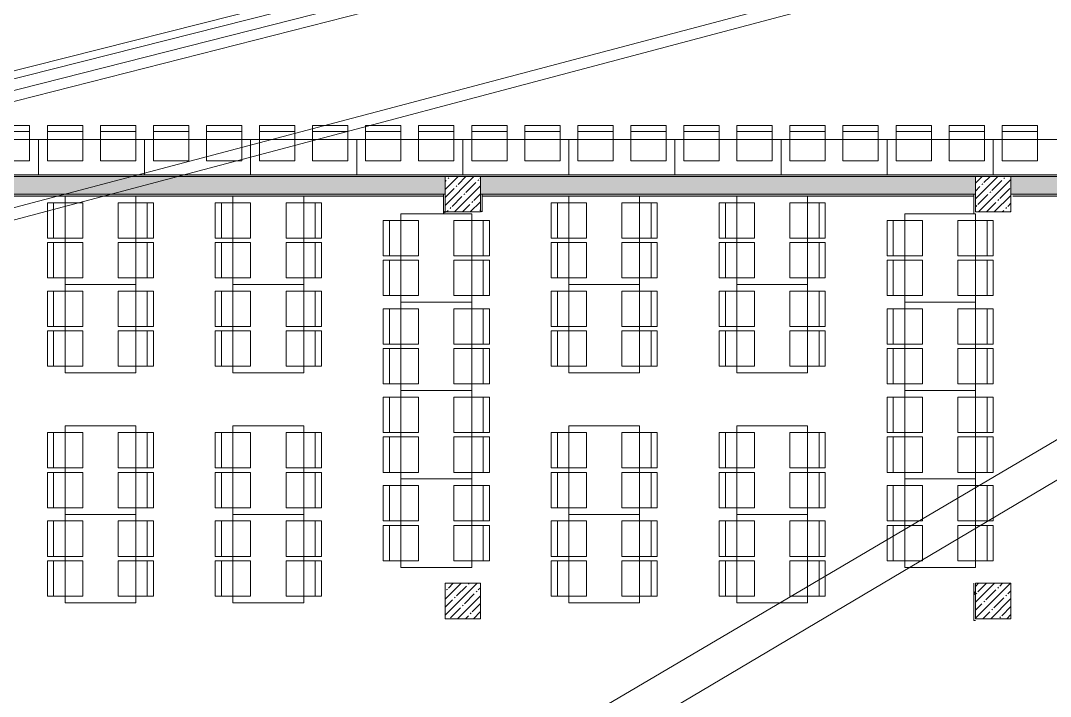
# Model space of a CAD drawing. Header units: millimetres. Extents: x -500089 to 1469082, y -290736 to 166440.
# Drawn here: x 1195451 to 1207100, y -60950 to -53306 of the extents above; entities that cross this region are included whole.
import ezdxf

# ---------------------------------------------------------------- set-up
doc = ezdxf.new("R2010")
doc.units = ezdxf.units.MM
for name, color, linetype, lineweight in [('Линии', 7, 'Continuous', 0), ('Несущие колонны', 7, 'Continuous', 0), ('Стены несущие', 7, 'Continuous', 0), ('Стены отделка', 7, 'Continuous', 0), ('Стены штриховка', 7, 'Continuous', 0), ('экспертиза ДУ пояснения', 6, 'Continuous', 0)]:
    doc.layers.add(name, color=color, linetype=linetype, lineweight=lineweight)
pattern_1 = [(45, (1111853.59, -73570.49), (-89.80256, 89.80256), []), (45, (1111943.39, -73570.49), (-89.80256, 89.80256), [158.75, -31.75, 13.411, -18.339])]
pattern_2 = [(45, (1111853.6, -73570.5), (-212.132, 212.132), []), (135, (1111853.6, -73570.5), (-212.132, -212.132), [])]
pattern_3 = [(0, (1111853.59, -73570.49), (812.8, 203.2), [67.056, -542.544, 67.056, -542.544, -3251.2]), (0, (1111853.59, -73570.49), (812.8, 203.2), [-1219.2, 67.056, -1152.144, 67.056, -542.544, -1422.4]), (0, (1111853.59, -73570.49), (812.8, 203.2), [-3048, 67.056, -339.344, 67.056, -948.944]), (120, (1112158.39, -73468.89), (-582.37636, 602.30545), [67.056, -542.544, 67.056, -542.544, -3251.2]), (120, (1112158.39, -73468.89), (-582.37636, 602.30545), [-1219.2, 67.056, -1152.144, 67.056, -542.544, -1422.4]), (120, (1112158.39, -73468.89), (-582.37636, 602.30545), [-3048, 67.056, -339.344, 67.056, -948.944]), (240, (1112259.99, -73062.49), (-230.42364, -805.50545), [67.056, -542.544, 67.056, -542.544, -3251.2]), (240, (1112259.99, -73062.49), (-230.42364, -805.50545), [-1219.2, 67.056, -1152.144, 67.056, -542.544, -1422.4]), (240, (1112259.99, -73062.49), (-230.42364, -805.50545), [-3048, 67.056, -339.344, 67.056, -948.944])]

# ---------------------------------------------------------------- blocks, each defined once
blk = doc.blocks.new('ADSK_КолоннаЖБ_Прямоугольная - 400x400 мм-3673746-З Этаж 01')
at = {"layer": 'Несущие колонны', "lineweight": 18}
for p, q in [((-200, 200), (200, 200)), ((-200, -200), (-200, 200)), ((200, 200), (200, -200)), ((200, -200), (-200, -200))]:
    blk.add_line(p, q, dxfattribs=at)
blk = doc.blocks.new('ADSK_КолоннаЖБ_Прямоугольная - 400x400 мм-V382-З Этаж 01')
at = {"layer": 'Несущие колонны'}
h = blk.add_hatch(dxfattribs=at)
h.set_pattern_fill('FP_170', color=256, style=0, pattern_type=2)
h.set_pattern_definition([(45, (-88600, -13700), (-89.80256, 89.80256), []), (45, (-88510.2, -13700), (-89.80256, 89.80256), [158.75, -31.75, 13.411, -18.339])])
h.paths.add_polyline_path([(200, -200), (200, 200), (-200, 200), (-200, -200)], flags=0)
at = {"layer": 'Несущие колонны', "lineweight": 18}
for p, q in [((-200, -200), (-200, 200)), ((-200, 200), (200, 200)), ((200, 200), (-200, 200)), ((-200, 200), (-200, -200)), ((200, 200), (200, -200)), ((200, -200), (200, 200)), ((200, -200), (-200, -200)), ((-200, -200), (200, -200))]:
    blk.add_line(p, q, dxfattribs=at)
blk = doc.blocks.new('ADSK_КолоннаЖБ_Прямоугольная - 400x400 мм-V383-З Этаж 01')
at = {"layer": 'Несущие колонны'}
h = blk.add_hatch(dxfattribs=at)
h.set_pattern_fill('FP_171', color=256, style=0, pattern_type=2)
h.set_pattern_definition([(45, (-94600, -13700), (-89.80256, 89.80256), []), (45, (-94510.2, -13700), (-89.80256, 89.80256), [158.75, -31.75, 13.411, -18.339])])
h.paths.add_polyline_path([(200, -200), (200, 200), (-200, 200), (-200, -200), (-140, -200)], flags=0)
at = {"layer": 'Несущие колонны', "lineweight": 18}
for p, q in [((-200, -200), (-200, 200)), ((-200, 200), (200, 200)), ((200, 200), (-200, 200)), ((-200, 200), (-200, -200)), ((200, 200), (200, -200)), ((200, -200), (200, 200)), ((200, -200), (-200, -200)), ((-200, -200), (200, -200))]:
    blk.add_line(p, q, dxfattribs=at)

msp = doc.modelspace()

# ---------------------------------------------------------------- hatches: boundary and pattern name
at = {"layer": 'Несущие колонны'}
h = msp.add_hatch(dxfattribs=at)
h.set_pattern_fill('FP_35', color=256, style=0, pattern_type=2)
h.set_pattern_definition(pattern_1)
h.paths.add_polyline_path([(1200653.585, -55470.488), (1200653.585, -55070.488), (1200253.585, -55070.998), (1200253.585, -55470.488)], flags=0)
h = msp.add_hatch(dxfattribs=at)
h.set_pattern_fill('FP_35', color=256, style=0, pattern_type=2)
h.set_pattern_definition(pattern_1)
h.paths.add_polyline_path([(1206253.585, -55470.488), (1206653.585, -55470.488), (1206653.585, -55070.488), (1206253.585, -55071.314), (1206253.585, -55290.488)], flags=0)
at = {"layer": 'Стены штриховка'}
h = msp.add_hatch(dxfattribs=at)
h.set_pattern_fill('FP_31', color=256, style=0, pattern_type=2)
h.set_pattern_definition([(50, (1111853.6, -73570.5), (728.7365, -63.7558), [76.2, -838.2]), (355, (1111853.6, -73570.5), (-140.9716, 764.2276), [60.96, -670.56]), (100.451, (1111914.3, -73575.8), (587.77, 700.4668), [64.76, -712.36]), (46.184, (1111853.6, -73367.3), (1084.316, -168.171), [114.3, -1257.3]), (96.636, (1111943.9, -73381.3), (949.61, 989.71), [97.14, -1068.54]), (351.184, (1111853.6, -73367.3), (949.62, 989.701), [91.44, -1005.84]), (21, (1111955.2, -73418.1), (606.458, -409.0606), [76.2, -838.2]), (326, (1111955.2, -73418.1), (247.2083, 736.753), [60.96, -670.56]), (71.451, (1112005.7, -73452.2), (853.6683, 327.6855), [64.76, -712.36]), (37.5, (1111853.59, -73570.5), (12.3547, 338.2201), [33.528, -628.904, 33.528, -647.192, -673.1]), (37.5, (1111853.59, -73570.5), (12.3547, 338.2201), [-1343.152, 33.528, -639.572]), (7.5, (1111853.6, -73570.5), (267.2789, 400.7221), [33.528, -354.584, 33.528, -613.664, -256.54]), (7.5, (1111853.6, -73570.5), (267.2789, 400.7221), [-1035.304, 33.528, -223.012]), (327.5, (1111627.02, -73570.5), (542.3633, -22.91534), [33.528, -220.472, 33.528, -758.952, -1051.56]), (327.5, (1111627.02, -73570.5), (542.3633, -22.91534), [-1046.48, 33.528, -1018.032]), (317.5, (1111525.4, -73570.5), (592.517, 101.7071), [33.528, -296.672, 33.528, -492.76, -746.76]), (317.5, (1111525.4, -73570.5), (592.517, 101.7071), [-856.488, 33.528, -713.232])])
h.paths.add_polyline_path([(1212723.585, -55270.488), (1217243.586, -55270.488), (1217243.586, -55070.488), (1212703.585, -55070.488), (1212703.585, -55270.488)], flags=0)
h.paths.add_polyline_path([(1221713.586, -55270.488), (1221913.586, -55270.488), (1221913.586, -55070.488), (1221593.586, -55070.488), (1221593.586, -55270.488)], flags=0)
h.paths.add_polyline_path([(1219066.31, -55270.488), (1220143.586, -55270.488), (1220143.586, -55070.488), (1218143.586, -55070.488), (1218143.586, -55270.488)], flags=0)
h.paths.add_polyline_path([(1205722.73, -55270.488), (1206253.585, -55270.488), (1206253.585, -55070.488), (1200653.585, -55070.488), (1200653.585, -55270.488), (1201274.871, -55270.488)], flags=0)
h.paths.add_polyline_path([(1194253.585, -55270.488), (1194253.585, -55070.488), (1188653.585, -55072.754), (1188653.585, -55270.488), (1194233.585, -55270.488)], flags=0)
h.paths.add_polyline_path([(1206673.585, -55270.488), (1212303.585, -55270.084), (1212303.585, -55070.488), (1206653.585, -55070.488), (1206653.585, -55270.488)], flags=0)
h.paths.add_polyline_path([(1184703.585, -55270.488), (1188253.585, -55269.968), (1188253.585, -55070.488), (1184703.585, -55070.488)], flags=0)
h.paths.add_polyline_path([(1197910.422, -55270.488), (1200253.585, -55270.488), (1200253.585, -55070.488), (1194653.585, -55071.327), (1194653.585, -55270.488), (1196827.011, -55270.488)], flags=0)
h = msp.add_hatch(dxfattribs=at)
h.set_pattern_fill('FP_174', color=256, style=0, pattern_type=2)
h.set_pattern_definition(pattern_3)
h.paths.add_polyline_path([(1217253.586, -55070.488), (1220143.586, -55070.488), (1220143.586, -55050.488), (1216553.586, -55050.488), (1216553.586, -55070.488), (1217243.586, -55070.488)], flags=0)
h.paths.add_polyline_path([(1221913.586, -55070.488), (1221933.586, -55070.488), (1221933.586, -55050.488), (1221593.586, -55050.488), (1221593.586, -55070.488), (1221713.586, -55070.488)], flags=0)
h.paths.add_polyline_path([(1216353.586, -55070.488), (1216353.586, -55050.488), (1184723.585, -55050.488), (1184723.585, -55070.488), (1216333.586, -55070.488)], flags=0)
h = msp.add_hatch(dxfattribs=at)
h.set_pattern_fill('FP_174', color=256, style=0, pattern_type=2)
h.set_pattern_definition(pattern_3)
h.paths.add_polyline_path([(1216842.38, -55290.488), (1220143.586, -55290.488), (1220143.586, -55270.488), (1212723.585, -55270.488), (1212725.585, -55290.488), (1216353.586, -55290.488)], flags=0)
h.paths.add_polyline_path([(1221713.586, -55290.488), (1221713.586, -55270.488), (1221593.586, -55270.488), (1221593.586, -55290.488), (1221693.586, -55290.488)], flags=0)
h.paths.add_polyline_path([(1206673.585, -55290.488), (1210273.586, -55290.488), (1210271.545, -55270.488), (1206673.585, -55270.488)], flags=0)
h.paths.add_polyline_path([(1205722.73, -55290.488), (1206233.585, -55290.488), (1206233.585, -55270.488), (1200673.585, -55270.488), (1200673.585, -55290.488), (1201274.871, -55290.488)], flags=0)
h.paths.add_polyline_path([(1211060.586, -55290.488), (1211173.586, -55290.488), (1211173.586, -55270.488), (1210373.586, -55270.488), (1210373.586, -55290.488), (1210393.586, -55290.488)], flags=0)
h.paths.add_polyline_path([(1211273.586, -55290.488), (1212283.585, -55290.488), (1212283.585, -55270.488), (1211273.586, -55270.488)], flags=0)
h.paths.add_polyline_path([(1194673.585, -55290.488), (1200233.585, -55290.488), (1200233.585, -55270.488), (1194673.585, -55270.488)], flags=0)
h.paths.add_polyline_path([(1194233.585, -55290.488), (1194233.585, -55270.488), (1188673.585, -55270.488), (1188675.585, -55290.488), (1192379.151, -55290.488)], flags=0)
h.paths.add_polyline_path([(1188233.585, -55290.488), (1188233.585, -55270.488), (1187443.585, -55270.488), (1187443.585, -55290.488), (1187931.291, -55290.488)], flags=0)
h.paths.add_polyline_path([(1187323.585, -55290.488), (1187343.585, -55290.488), (1187343.585, -55270.488), (1184703.585, -55270.488), (1184703.585, -55290.488), (1185707.361, -55290.488)], flags=0)
h = msp.add_hatch(dxfattribs=at)
h.set_pattern_fill('FP_202', color=256, style=0, pattern_type=2)
h.set_pattern_definition(pattern_2)
h.paths.add_polyline_path([(1200253.585, -55490.488), (1200253.585, -55270.488), (1200233.585, -55270.488), (1200233.585, -55490.488)], flags=0)
h = msp.add_hatch(dxfattribs=at)
h.set_pattern_fill('FP_202', color=256, style=0, pattern_type=2)
h.set_pattern_definition(pattern_2)
h.paths.add_polyline_path([(1200653.585, -55470.488), (1200673.585, -55470.488), (1200673.585, -55270.488), (1200653.585, -55270.488), (1200653.585, -55290.488)], flags=0)
h = msp.add_hatch(dxfattribs=at)
h.set_pattern_fill('FP_202', color=256, style=0, pattern_type=2)
h.set_pattern_definition(pattern_2)
h.paths.add_polyline_path([(1206253.585, -60090.488), (1206253.585, -59670.488), (1206233.585, -59670.488), (1206233.585, -60090.488)], flags=0)

# ---------------------------------------------------------------- linework, layer by layer
at = {"layer": 'Линии'}
for p, q in [((1195553.585, -54490.488), (1195153.585, -54490.488)), ((1195553.585, -54890.488), (1195553.585, -54490.488)), ((1195753.585, -54490.488), (1196153.585, -54490.488)), ((1195753.585, -54890.488), (1195753.585, -54490.488)), ((1196153.585, -54490.488), (1196153.585, -54890.488)), ((1196353.585, -54490.488), (1196353.585, -54890.488)), ((1196753.585, -54490.488), (1196353.585, -54490.488)), ((1196753.585, -54890.488), (1196753.585, -54490.488)), ((1196953.585, -54490.488), (1197353.585, -54490.488)), ((1196953.585, -54890.488), (1196953.585, -54490.488)), ((1197353.585, -54490.488), (1197353.585, -54890.488)), ((1197553.585, -54490.488), (1197553.585, -54890.488)), ((1197953.585, -54490.488), (1197553.585, -54490.488)), ((1197953.585, -54890.488), (1197953.585, -54490.488)), ((1198153.585, -54490.488), (1198553.585, -54490.488)), ((1198153.585, -54890.488), (1198153.585, -54490.488)), ((1198553.585, -54490.488), (1198553.585, -54890.488)), ((1198753.585, -54490.488), (1198753.585, -54890.488)), ((1199153.585, -54490.488), (1198753.585, -54490.488)), ((1199153.585, -54890.488), (1199153.585, -54490.488)), ((1199353.585, -54490.488), (1199753.585, -54490.488)), ((1199353.585, -54890.488), (1199353.585, -54490.488)), ((1199753.585, -54490.488), (1199753.585, -54890.488)), ((1199953.585, -54490.488), (1199953.585, -54890.488)), ((1200353.585, -54490.488), (1199953.585, -54490.488)), ((1200353.585, -54890.488), (1200353.585, -54490.488)), ((1200553.585, -54490.488), (1200953.585, -54490.488)), ((1200553.585, -54890.488), (1200553.585, -54490.488)), ((1200953.585, -54490.488), (1200953.585, -54890.488)), ((1201153.585, -54490.488), (1201153.585, -54890.488)), ((1201553.585, -54490.488), (1201153.585, -54490.488)), ((1201553.585, -54890.488), (1201553.585, -54490.488)), ((1201753.585, -54490.488), (1202153.585, -54490.488)), ((1201753.585, -54890.488), (1201753.585, -54490.488)), ((1202153.585, -54490.488), (1202153.585, -54890.488)), ((1202353.585, -54490.488), (1202353.585, -54890.488)), ((1202753.585, -54490.488), (1202353.585, -54490.488)), ((1202753.585, -54890.488), (1202753.585, -54490.488)), ((1202953.585, -54490.488), (1203353.585, -54490.488)), ((1202953.585, -54890.488), (1202953.585, -54490.488)), ((1203353.585, -54490.488), (1203353.585, -54890.488)), ((1203553.585, -54490.488), (1203553.585, -54890.488)), ((1203953.585, -54490.488), (1203553.585, -54490.488)), ((1203953.585, -54890.488), (1203953.585, -54490.488)), ((1204153.585, -54490.488), (1204553.585, -54490.488)), ((1204153.585, -54890.488), (1204153.585, -54490.488)), ((1204553.585, -54490.488), (1204553.585, -54890.488)), ((1204753.585, -54490.488), (1204753.585, -54890.488)), ((1205153.585, -54490.488), (1204753.585, -54490.488)), ((1205153.585, -54890.488), (1205153.585, -54490.488)), ((1205353.585, -54490.488), (1205753.585, -54490.488)), ((1205353.585, -54890.488), (1205353.585, -54490.488)), ((1205753.585, -54490.488), (1205753.585, -54890.488)), ((1205953.585, -54490.488), (1205953.585, -54890.488)), ((1206353.585, -54490.488), (1205953.585, -54490.488)), ((1206353.585, -54890.488), (1206353.585, -54490.488)), ((1206553.585, -54490.488), (1206953.585, -54490.488)), ((1206553.585, -54890.488), (1206553.585, -54490.488)), ((1206953.585, -54490.488), (1206953.585, -54890.488)), ((1195553.585, -54560.028), (1195153.585, -54560.028)), ((1196153.585, -54560.028), (1195753.585, -54560.028)), ((1196753.585, -54560.028), (1196353.585, -54560.028)), ((1197353.585, -54560.028), (1196953.585, -54560.028)), ((1197953.585, -54560.028), (1197553.585, -54560.028)), ((1198553.585, -54560.028), (1198153.585, -54560.028)), ((1199153.585, -54560.028), (1198753.585, -54560.028)), ((1199753.585, -54560.028), (1199353.585, -54560.028)), ((1200353.585, -54560.028), (1199953.585, -54560.028)), ((1200953.585, -54560.028), (1200553.585, -54560.028)), ((1201553.585, -54560.028), (1201153.585, -54560.028)), ((1202153.585, -54560.028), (1201753.585, -54560.028)), ((1202753.585, -54560.028), (1202353.585, -54560.028)), ((1203353.585, -54560.028), (1202953.585, -54560.028)), ((1203953.585, -54560.028), (1203553.585, -54560.028)), ((1204553.585, -54560.028), (1204153.585, -54560.028)), ((1205153.585, -54560.028), (1204753.585, -54560.028)), ((1205753.585, -54560.028), (1205353.585, -54560.028)), ((1206353.585, -54560.028), (1205953.585, -54560.028)), ((1206953.585, -54560.028), (1206553.585, -54560.028)), ((1195653.585, -54650.488), (1194453.585, -54650.488)), ((1195653.585, -55050.488), (1195653.585, -54650.488)), ((1195653.585, -54650.488), (1195653.585, -55050.488)), ((1196853.585, -54650.488), (1195653.585, -54650.488)), ((1196853.585, -55050.488), (1196853.585, -54650.488)), ((1196853.585, -54650.488), (1196853.585, -55050.488)), ((1198053.585, -54650.488), (1196853.585, -54650.488)), ((1198053.585, -55050.488), (1198053.585, -54650.488)), ((1198053.585, -54650.488), (1198053.585, -55050.488)), ((1199253.585, -54650.488), (1198053.585, -54650.488)), ((1199253.585, -55050.488), (1199253.585, -54650.488)), ((1199253.585, -54650.488), (1199253.585, -55050.488)), ((1200453.585, -54650.488), (1199253.585, -54650.488)), ((1200453.585, -55050.488), (1200453.585, -54650.488)), ((1200453.585, -54650.488), (1200453.585, -55050.488)), ((1201653.585, -54650.488), (1200453.585, -54650.488)), ((1201653.585, -55050.488), (1201653.585, -54650.488)), ((1201653.585, -54650.488), (1201653.585, -55050.488)), ((1202853.585, -54650.488), (1201653.585, -54650.488)), ((1202853.585, -55050.488), (1202853.585, -54650.488)), ((1202853.585, -54650.488), (1202853.585, -55050.488)), ((1204053.585, -54650.488), (1202853.585, -54650.488)), ((1204053.585, -55050.488), (1204053.585, -54650.488)), ((1204053.585, -54650.488), (1204053.585, -55050.488)), ((1205253.585, -54650.488), (1204053.585, -54650.488)), ((1205253.585, -55050.488), (1205253.585, -54650.488)), ((1205253.585, -54650.488), (1205253.585, -55050.488)), ((1206453.585, -54650.488), (1205253.585, -54650.488)), ((1206453.585, -55050.488), (1206453.585, -54650.488)), ((1206453.585, -54650.488), (1206453.585, -55050.488)), ((1207653.585, -54650.488), (1206453.585, -54650.488)), ((1195153.585, -54890.488), (1195553.585, -54890.488)), ((1196153.585, -54890.488), (1195753.585, -54890.488)), ((1196353.585, -54890.488), (1196753.585, -54890.488)), ((1197353.585, -54890.488), (1196953.585, -54890.488)), ((1197553.585, -54890.488), (1197953.585, -54890.488)), ((1198553.585, -54890.488), (1198153.585, -54890.488)), ((1198753.585, -54890.488), (1199153.585, -54890.488)), ((1199753.585, -54890.488), (1199353.585, -54890.488)), ((1199953.585, -54890.488), (1200353.585, -54890.488)), ((1200953.585, -54890.488), (1200553.585, -54890.488)), ((1201153.585, -54890.488), (1201553.585, -54890.488)), ((1202153.585, -54890.488), (1201753.585, -54890.488)), ((1202353.585, -54890.488), (1202753.585, -54890.488)), ((1203353.585, -54890.488), (1202953.585, -54890.488)), ((1203553.585, -54890.488), (1203953.585, -54890.488)), ((1204553.585, -54890.488), (1204153.585, -54890.488)), ((1204753.585, -54890.488), (1205153.585, -54890.488)), ((1205753.585, -54890.488), (1205353.585, -54890.488)), ((1205953.585, -54890.488), (1206353.585, -54890.488)), ((1206953.585, -54890.488), (1206553.585, -54890.488)), ((1194453.585, -55050.488), (1195653.585, -55050.488)), ((1195653.585, -55050.488), (1196853.585, -55050.488)), ((1196853.585, -55050.488), (1198053.585, -55050.488)), ((1198053.585, -55050.488), (1199253.585, -55050.488)), ((1199253.585, -55050.488), (1200453.585, -55050.488)), ((1200453.585, -55050.488), (1201653.585, -55050.488)), ((1201653.585, -55050.488), (1202853.585, -55050.488)), ((1202853.585, -55050.488), (1204053.585, -55050.488)), ((1204053.585, -55050.488), (1205253.585, -55050.488)), ((1205253.585, -55050.488), (1206453.585, -55050.488)), ((1206453.585, -55050.488), (1207653.585, -55050.488)), ((1195953.585, -55290.488), (1196753.585, -55290.488)), ((1195953.585, -56290.488), (1195953.585, -55290.488)), ((1196753.585, -55290.488), (1196753.585, -56290.488)), ((1197853.585, -55290.488), (1198653.585, -55290.488)), ((1197853.585, -56290.488), (1197853.585, -55290.488)), ((1198653.585, -55290.488), (1198653.585, -56290.488)), ((1201653.585, -55290.488), (1202453.585, -55290.488)), ((1201653.585, -56290.488), (1201653.585, -55290.488)), ((1202453.585, -55290.488), (1202453.585, -56290.488)), ((1203553.585, -55290.488), (1204353.585, -55290.488)), ((1203553.585, -56290.488), (1203553.585, -55290.488)), ((1204353.585, -55290.488), (1204353.585, -56290.488)), ((1195753.585, -55365.488), (1195753.585, -55765.488)), ((1196153.585, -55365.488), (1195753.585, -55365.488)), ((1195823.126, -55765.488), (1195823.126, -55365.488)), ((1196153.585, -55765.488), (1196153.585, -55365.488)), ((1196553.585, -55365.488), (1196953.585, -55365.488)), ((1196553.585, -55765.488), (1196553.585, -55365.488)), ((1196884.045, -55765.488), (1196884.045, -55365.488)), ((1196953.585, -55365.488), (1196953.585, -55765.488)), ((1197653.585, -55365.488), (1197653.585, -55765.488)), ((1198053.585, -55365.488), (1197653.585, -55365.488)), ((1197723.126, -55765.488), (1197723.126, -55365.488)), ((1198053.585, -55765.488), (1198053.585, -55365.488)), ((1198453.585, -55365.488), (1198853.585, -55365.488)), ((1198453.585, -55765.488), (1198453.585, -55365.488)), ((1198784.045, -55765.488), (1198784.045, -55365.488)), ((1198853.585, -55365.488), (1198853.585, -55765.488)), ((1201453.585, -55365.488), (1201453.585, -55765.488)), ((1201853.585, -55365.488), (1201453.585, -55365.488)), ((1201523.126, -55765.488), (1201523.126, -55365.488)), ((1201853.585, -55765.488), (1201853.585, -55365.488)), ((1202253.585, -55365.488), (1202653.585, -55365.488)), ((1202253.585, -55765.488), (1202253.585, -55365.488)), ((1202584.045, -55765.488), (1202584.045, -55365.488)), ((1202653.585, -55365.488), (1202653.585, -55765.488)), ((1203353.585, -55365.488), (1203353.585, -55765.488)), ((1203753.585, -55365.488), (1203353.585, -55365.488)), ((1203423.126, -55765.488), (1203423.126, -55365.488)), ((1203753.585, -55765.488), (1203753.585, -55365.488)), ((1204153.585, -55365.488), (1204553.585, -55365.488)), ((1204153.585, -55765.488), (1204153.585, -55365.488)), ((1204484.045, -55765.488), (1204484.045, -55365.488)), ((1204553.585, -55365.488), (1204553.585, -55765.488)), ((1199553.585, -55565.488), (1199553.585, -55965.488)), ((1199953.585, -55565.488), (1199553.585, -55565.488)), ((1199623.126, -55965.488), (1199623.126, -55565.488)), ((1199753.585, -55490.488), (1200553.585, -55490.488)), ((1199753.585, -56490.488), (1199753.585, -55490.488)), ((1199953.585, -55965.488), (1199953.585, -55565.488)), ((1200353.585, -55565.488), (1200753.585, -55565.488)), ((1200353.585, -55965.488), (1200353.585, -55565.488)), ((1200553.585, -55490.488), (1200553.585, -56490.488)), ((1200684.045, -55965.488), (1200684.045, -55565.488)), ((1200753.585, -55565.488), (1200753.585, -55965.488)), ((1205253.585, -55565.488), (1205253.585, -55965.488)), ((1205653.585, -55565.488), (1205253.585, -55565.488)), ((1205323.126, -55965.488), (1205323.126, -55565.488)), ((1205453.585, -55490.488), (1206253.585, -55490.488)), ((1205453.585, -56490.488), (1205453.585, -55490.488)), ((1205653.585, -55965.488), (1205653.585, -55565.488)), ((1206053.585, -55565.488), (1206453.585, -55565.488)), ((1206053.585, -55965.488), (1206053.585, -55565.488)), ((1206253.585, -55490.488), (1206253.585, -56490.488)), ((1206384.045, -55965.488), (1206384.045, -55565.488)), ((1206453.585, -55565.488), (1206453.585, -55965.488)), ((1195753.585, -55765.488), (1196153.585, -55765.488)), ((1196953.585, -55765.488), (1196553.585, -55765.488)), ((1197653.585, -55765.488), (1198053.585, -55765.488)), ((1198853.585, -55765.488), (1198453.585, -55765.488)), ((1201453.585, -55765.488), (1201853.585, -55765.488)), ((1202653.585, -55765.488), (1202253.585, -55765.488)), ((1203353.585, -55765.488), (1203753.585, -55765.488)), ((1204553.585, -55765.488), (1204153.585, -55765.488)), ((1195753.585, -55815.488), (1196153.585, -55815.488)), ((1195753.585, -56215.488), (1195753.585, -55815.488)), ((1195823.126, -56215.488), (1195823.126, -55815.488)), ((1196153.585, -55815.488), (1196153.585, -56215.488)), ((1196553.585, -55815.488), (1196553.585, -56215.488)), ((1196953.585, -55815.488), (1196553.585, -55815.488)), ((1196884.045, -56215.488), (1196884.045, -55815.488)), ((1196953.585, -56215.488), (1196953.585, -55815.488)), ((1197653.585, -55815.488), (1198053.585, -55815.488)), ((1197653.585, -56215.488), (1197653.585, -55815.488)), ((1197723.126, -56215.488), (1197723.126, -55815.488)), ((1198053.585, -55815.488), (1198053.585, -56215.488)), ((1198453.585, -55815.488), (1198453.585, -56215.488)), ((1198853.585, -55815.488), (1198453.585, -55815.488)), ((1198784.045, -56215.488), (1198784.045, -55815.488)), ((1198853.585, -56215.488), (1198853.585, -55815.488)), ((1201453.585, -55815.488), (1201853.585, -55815.488)), ((1201453.585, -56215.488), (1201453.585, -55815.488)), ((1201523.126, -56215.488), (1201523.126, -55815.488)), ((1201853.585, -55815.488), (1201853.585, -56215.488)), ((1202253.585, -55815.488), (1202253.585, -56215.488)), ((1202653.585, -55815.488), (1202253.585, -55815.488)), ((1202584.045, -56215.488), (1202584.045, -55815.488)), ((1202653.585, -56215.488), (1202653.585, -55815.488)), ((1203353.585, -55815.488), (1203753.585, -55815.488)), ((1203353.585, -56215.488), (1203353.585, -55815.488)), ((1203423.126, -56215.488), (1203423.126, -55815.488)), ((1203753.585, -55815.488), (1203753.585, -56215.488)), ((1204153.585, -55815.488), (1204153.585, -56215.488)), ((1204553.585, -55815.488), (1204153.585, -55815.488)), ((1204484.045, -56215.488), (1204484.045, -55815.488)), ((1204553.585, -56215.488), (1204553.585, -55815.488)), ((1199553.585, -55965.488), (1199953.585, -55965.488)), ((1199553.585, -56015.488), (1199953.585, -56015.488)), ((1199553.585, -56415.488), (1199553.585, -56015.488)), ((1199623.126, -56415.488), (1199623.126, -56015.488)), ((1199953.585, -56015.488), (1199953.585, -56415.488)), ((1200753.585, -55965.488), (1200353.585, -55965.488)), ((1200353.585, -56015.488), (1200353.585, -56415.488)), ((1200753.585, -56015.488), (1200353.585, -56015.488)), ((1200684.045, -56415.488), (1200684.045, -56015.488)), ((1200753.585, -56415.488), (1200753.585, -56015.488)), ((1205253.585, -55965.488), (1205653.585, -55965.488)), ((1205253.585, -56015.488), (1205653.585, -56015.488)), ((1205253.585, -56415.488), (1205253.585, -56015.488)), ((1205323.126, -56415.488), (1205323.126, -56015.488)), ((1205653.585, -56015.488), (1205653.585, -56415.488)), ((1206453.585, -55965.488), (1206053.585, -55965.488)), ((1206053.585, -56015.488), (1206053.585, -56415.488)), ((1206453.585, -56015.488), (1206053.585, -56015.488)), ((1206384.045, -56415.488), (1206384.045, -56015.488)), ((1206453.585, -56415.488), (1206453.585, -56015.488)), ((1196153.585, -56215.488), (1195753.585, -56215.488)), ((1196553.585, -56215.488), (1196953.585, -56215.488)), ((1198053.585, -56215.488), (1197653.585, -56215.488)), ((1198453.585, -56215.488), (1198853.585, -56215.488)), ((1201853.585, -56215.488), (1201453.585, -56215.488)), ((1202253.585, -56215.488), (1202653.585, -56215.488)), ((1203753.585, -56215.488), (1203353.585, -56215.488)), ((1204153.585, -56215.488), (1204553.585, -56215.488)), ((1195753.585, -56365.488), (1195753.585, -56765.488)), ((1196153.585, -56365.488), (1195753.585, -56365.488)), ((1195823.126, -56765.488), (1195823.126, -56365.488)), ((1196753.585, -56290.488), (1195953.585, -56290.488)), ((1195953.585, -56290.488), (1196753.585, -56290.488)), ((1195953.585, -57290.488), (1195953.585, -56290.488)), ((1196153.585, -56765.488), (1196153.585, -56365.488)), ((1196553.585, -56365.488), (1196953.585, -56365.488)), ((1196553.585, -56765.488), (1196553.585, -56365.488)), ((1196753.585, -56290.488), (1196753.585, -57290.488)), ((1196884.045, -56765.488), (1196884.045, -56365.488)), ((1196953.585, -56365.488), (1196953.585, -56765.488)), ((1197653.585, -56365.488), (1197653.585, -56765.488)), ((1198053.585, -56365.488), (1197653.585, -56365.488)), ((1197723.126, -56765.488), (1197723.126, -56365.488)), ((1198653.585, -56290.488), (1197853.585, -56290.488)), ((1197853.585, -56290.488), (1198653.585, -56290.488)), ((1197853.585, -57290.488), (1197853.585, -56290.488)), ((1198053.585, -56765.488), (1198053.585, -56365.488)), ((1198453.585, -56365.488), (1198853.585, -56365.488)), ((1198453.585, -56765.488), (1198453.585, -56365.488)), ((1198653.585, -56290.488), (1198653.585, -57290.488)), ((1198784.045, -56765.488), (1198784.045, -56365.488)), ((1198853.585, -56365.488), (1198853.585, -56765.488)), ((1201453.585, -56365.488), (1201453.585, -56765.488)), ((1201853.585, -56365.488), (1201453.585, -56365.488)), ((1201523.126, -56765.488), (1201523.126, -56365.488)), ((1202453.585, -56290.488), (1201653.585, -56290.488)), ((1201653.585, -56290.488), (1202453.585, -56290.488)), ((1201653.585, -57290.488), (1201653.585, -56290.488)), ((1201853.585, -56765.488), (1201853.585, -56365.488)), ((1202253.585, -56365.488), (1202653.585, -56365.488)), ((1202253.585, -56765.488), (1202253.585, -56365.488)), ((1202453.585, -56290.488), (1202453.585, -57290.488)), ((1202584.045, -56765.488), (1202584.045, -56365.488)), ((1202653.585, -56365.488), (1202653.585, -56765.488)), ((1203353.585, -56365.488), (1203353.585, -56765.488)), ((1203753.585, -56365.488), (1203353.585, -56365.488)), ((1203423.126, -56765.488), (1203423.126, -56365.488)), ((1204353.585, -56290.488), (1203553.585, -56290.488)), ((1203553.585, -56290.488), (1204353.585, -56290.488)), ((1203553.585, -57290.488), (1203553.585, -56290.488)), ((1203753.585, -56765.488), (1203753.585, -56365.488)), ((1204153.585, -56365.488), (1204553.585, -56365.488)), ((1204153.585, -56765.488), (1204153.585, -56365.488)), ((1204353.585, -56290.488), (1204353.585, -57290.488)), ((1204484.045, -56765.488), (1204484.045, -56365.488)), ((1204553.585, -56365.488), (1204553.585, -56765.488)), ((1199953.585, -56415.488), (1199553.585, -56415.488)), ((1200553.585, -56490.488), (1199753.585, -56490.488)), ((1199753.585, -56490.488), (1200553.585, -56490.488)), ((1199753.585, -57490.488), (1199753.585, -56490.488)), ((1200353.585, -56415.488), (1200753.585, -56415.488)), ((1200553.585, -56490.488), (1200553.585, -57490.488)), ((1205653.585, -56415.488), (1205253.585, -56415.488)), ((1206253.585, -56490.488), (1205453.585, -56490.488)), ((1205453.585, -56490.488), (1206253.585, -56490.488)), ((1205453.585, -57490.488), (1205453.585, -56490.488)), ((1206053.585, -56415.488), (1206453.585, -56415.488)), ((1206253.585, -56490.488), (1206253.585, -57490.488)), ((1199553.585, -56565.488), (1199553.585, -56965.488)), ((1199953.585, -56565.488), (1199553.585, -56565.488)), ((1199623.126, -56965.488), (1199623.126, -56565.488)), ((1199953.585, -56965.488), (1199953.585, -56565.488)), ((1200353.585, -56565.488), (1200753.585, -56565.488)), ((1200353.585, -56965.488), (1200353.585, -56565.488)), ((1200684.045, -56965.488), (1200684.045, -56565.488)), ((1200753.585, -56565.488), (1200753.585, -56965.488)), ((1205253.585, -56565.488), (1205253.585, -56965.488)), ((1205653.585, -56565.488), (1205253.585, -56565.488)), ((1205323.126, -56965.488), (1205323.126, -56565.488)), ((1205653.585, -56965.488), (1205653.585, -56565.488)), ((1206053.585, -56565.488), (1206453.585, -56565.488)), ((1206053.585, -56965.488), (1206053.585, -56565.488)), ((1206384.045, -56965.488), (1206384.045, -56565.488)), ((1206453.585, -56565.488), (1206453.585, -56965.488)), ((1195753.585, -56765.488), (1196153.585, -56765.488)), ((1195753.585, -56815.488), (1196153.585, -56815.488)), ((1195753.585, -57215.488), (1195753.585, -56815.488)), ((1195823.126, -57215.488), (1195823.126, -56815.488)), ((1196153.585, -56815.488), (1196153.585, -57215.488)), ((1196953.585, -56765.488), (1196553.585, -56765.488)), ((1196553.585, -56815.488), (1196553.585, -57215.488)), ((1196953.585, -56815.488), (1196553.585, -56815.488)), ((1196884.045, -57215.488), (1196884.045, -56815.488)), ((1196953.585, -57215.488), (1196953.585, -56815.488)), ((1197653.585, -56765.488), (1198053.585, -56765.488)), ((1197653.585, -56815.488), (1198053.585, -56815.488)), ((1197653.585, -57215.488), (1197653.585, -56815.488)), ((1197723.126, -57215.488), (1197723.126, -56815.488)), ((1198053.585, -56815.488), (1198053.585, -57215.488)), ((1198853.585, -56765.488), (1198453.585, -56765.488)), ((1198453.585, -56815.488), (1198453.585, -57215.488)), ((1198853.585, -56815.488), (1198453.585, -56815.488)), ((1198784.045, -57215.488), (1198784.045, -56815.488)), ((1198853.585, -57215.488), (1198853.585, -56815.488)), ((1201453.585, -56765.488), (1201853.585, -56765.488)), ((1201453.585, -56815.488), (1201853.585, -56815.488)), ((1201453.585, -57215.488), (1201453.585, -56815.488)), ((1201523.126, -57215.488), (1201523.126, -56815.488)), ((1201853.585, -56815.488), (1201853.585, -57215.488)), ((1202653.585, -56765.488), (1202253.585, -56765.488)), ((1202253.585, -56815.488), (1202253.585, -57215.488)), ((1202653.585, -56815.488), (1202253.585, -56815.488)), ((1202584.045, -57215.488), (1202584.045, -56815.488)), ((1202653.585, -57215.488), (1202653.585, -56815.488)), ((1203353.585, -56765.488), (1203753.585, -56765.488)), ((1203353.585, -56815.488), (1203753.585, -56815.488)), ((1203353.585, -57215.488), (1203353.585, -56815.488)), ((1203423.126, -57215.488), (1203423.126, -56815.488)), ((1203753.585, -56815.488), (1203753.585, -57215.488)), ((1204553.585, -56765.488), (1204153.585, -56765.488)), ((1204153.585, -56815.488), (1204153.585, -57215.488)), ((1204553.585, -56815.488), (1204153.585, -56815.488)), ((1204484.045, -57215.488), (1204484.045, -56815.488)), ((1204553.585, -57215.488), (1204553.585, -56815.488)), ((1199553.585, -56965.488), (1199953.585, -56965.488)), ((1199553.585, -57015.488), (1199953.585, -57015.488)), ((1199553.585, -57415.488), (1199553.585, -57015.488)), ((1199623.126, -57415.488), (1199623.126, -57015.488)), ((1199953.585, -57015.488), (1199953.585, -57415.488)), ((1200753.585, -56965.488), (1200353.585, -56965.488)), ((1200353.585, -57015.488), (1200353.585, -57415.488)), ((1200753.585, -57015.488), (1200353.585, -57015.488)), ((1200684.045, -57415.488), (1200684.045, -57015.488)), ((1200753.585, -57415.488), (1200753.585, -57015.488)), ((1205253.585, -56965.488), (1205653.585, -56965.488)), ((1205253.585, -57015.488), (1205653.585, -57015.488)), ((1205253.585, -57415.488), (1205253.585, -57015.488)), ((1205323.126, -57415.488), (1205323.126, -57015.488)), ((1205653.585, -57015.488), (1205653.585, -57415.488)), ((1206453.585, -56965.488), (1206053.585, -56965.488)), ((1206053.585, -57015.488), (1206053.585, -57415.488)), ((1206453.585, -57015.488), (1206053.585, -57015.488)), ((1206384.045, -57415.488), (1206384.045, -57015.488)), ((1206453.585, -57415.488), (1206453.585, -57015.488)), ((1196153.585, -57215.488), (1195753.585, -57215.488)), ((1196753.585, -57290.488), (1195953.585, -57290.488)), ((1196553.585, -57215.488), (1196953.585, -57215.488)), ((1198053.585, -57215.488), (1197653.585, -57215.488)), ((1198653.585, -57290.488), (1197853.585, -57290.488)), ((1198453.585, -57215.488), (1198853.585, -57215.488)), ((1201853.585, -57215.488), (1201453.585, -57215.488)), ((1202453.585, -57290.488), (1201653.585, -57290.488)), ((1202253.585, -57215.488), (1202653.585, -57215.488)), ((1203753.585, -57215.488), (1203353.585, -57215.488)), ((1204353.585, -57290.488), (1203553.585, -57290.488)), ((1204153.585, -57215.488), (1204553.585, -57215.488)), ((1199953.585, -57415.488), (1199553.585, -57415.488)), ((1200353.585, -57415.488), (1200753.585, -57415.488)), ((1205653.585, -57415.488), (1205253.585, -57415.488)), ((1206053.585, -57415.488), (1206453.585, -57415.488)), ((1200553.585, -57490.488), (1199753.585, -57490.488)), ((1199753.585, -57490.488), (1200553.585, -57490.488)), ((1199753.585, -58490.488), (1199753.585, -57490.488)), ((1200553.585, -57490.488), (1200553.585, -58490.488)), ((1206253.585, -57490.488), (1205453.585, -57490.488)), ((1205453.585, -57490.488), (1206253.585, -57490.488)), ((1205453.585, -58490.488), (1205453.585, -57490.488)), ((1206253.585, -57490.488), (1206253.585, -58490.488)), ((1199553.585, -57565.488), (1199553.585, -57965.488)), ((1199953.585, -57565.488), (1199553.585, -57565.488)), ((1199623.126, -57965.488), (1199623.126, -57565.488)), ((1199953.585, -57965.488), (1199953.585, -57565.488)), ((1200353.585, -57565.488), (1200753.585, -57565.488)), ((1200353.585, -57965.488), (1200353.585, -57565.488)), ((1200684.045, -57965.488), (1200684.045, -57565.488)), ((1200753.585, -57565.488), (1200753.585, -57965.488)), ((1205253.585, -57565.488), (1205253.585, -57965.488)), ((1205653.585, -57565.488), (1205253.585, -57565.488)), ((1205323.126, -57965.488), (1205323.126, -57565.488)), ((1205653.585, -57965.488), (1205653.585, -57565.488)), ((1206053.585, -57565.488), (1206453.585, -57565.488)), ((1206053.585, -57965.488), (1206053.585, -57565.488)), ((1206384.045, -57965.488), (1206384.045, -57565.488)), ((1206453.585, -57565.488), (1206453.585, -57965.488)), ((1195953.585, -57890.488), (1196753.585, -57890.488)), ((1195953.585, -58890.488), (1195953.585, -57890.488)), ((1196753.585, -57890.488), (1196753.585, -58890.488)), ((1197853.585, -57890.488), (1198653.585, -57890.488)), ((1197853.585, -58890.488), (1197853.585, -57890.488)), ((1198653.585, -57890.488), (1198653.585, -58890.488)), ((1201653.585, -57890.488), (1202453.585, -57890.488)), ((1201653.585, -58890.488), (1201653.585, -57890.488)), ((1202453.585, -57890.488), (1202453.585, -58890.488)), ((1203553.585, -57890.488), (1204353.585, -57890.488)), ((1203553.585, -58890.488), (1203553.585, -57890.488)), ((1204353.585, -57890.488), (1204353.585, -58890.488)), ((1195753.585, -57965.488), (1195753.585, -58365.488)), ((1196153.585, -57965.488), (1195753.585, -57965.488)), ((1195823.126, -58365.488), (1195823.126, -57965.488)), ((1196153.585, -58365.488), (1196153.585, -57965.488)), ((1196553.585, -57965.488), (1196953.585, -57965.488)), ((1196553.585, -58365.488), (1196553.585, -57965.488)), ((1196884.045, -58365.488), (1196884.045, -57965.488)), ((1196953.585, -57965.488), (1196953.585, -58365.488)), ((1197653.585, -57965.488), (1197653.585, -58365.488)), ((1198053.585, -57965.488), (1197653.585, -57965.488)), ((1197723.126, -58365.488), (1197723.126, -57965.488)), ((1198053.585, -58365.488), (1198053.585, -57965.488)), ((1198453.585, -57965.488), (1198853.585, -57965.488)), ((1198453.585, -58365.488), (1198453.585, -57965.488)), ((1198784.045, -58365.488), (1198784.045, -57965.488)), ((1198853.585, -57965.488), (1198853.585, -58365.488)), ((1199553.585, -57965.488), (1199953.585, -57965.488)), ((1200753.585, -57965.488), (1200353.585, -57965.488)), ((1201453.585, -57965.488), (1201453.585, -58365.488)), ((1201853.585, -57965.488), (1201453.585, -57965.488)), ((1201523.126, -58365.488), (1201523.126, -57965.488)), ((1201853.585, -58365.488), (1201853.585, -57965.488)), ((1202253.585, -57965.488), (1202653.585, -57965.488)), ((1202253.585, -58365.488), (1202253.585, -57965.488)), ((1202584.045, -58365.488), (1202584.045, -57965.488)), ((1202653.585, -57965.488), (1202653.585, -58365.488)), ((1203353.585, -57965.488), (1203353.585, -58365.488)), ((1203753.585, -57965.488), (1203353.585, -57965.488)), ((1203423.126, -58365.488), (1203423.126, -57965.488)), ((1203753.585, -58365.488), (1203753.585, -57965.488)), ((1204153.585, -57965.488), (1204553.585, -57965.488)), ((1204153.585, -58365.488), (1204153.585, -57965.488)), ((1204484.045, -58365.488), (1204484.045, -57965.488)), ((1204553.585, -57965.488), (1204553.585, -58365.488)), ((1205253.585, -57965.488), (1205653.585, -57965.488)), ((1206453.585, -57965.488), (1206053.585, -57965.488)), ((1199553.585, -58015.488), (1199953.585, -58015.488)), ((1199553.585, -58415.488), (1199553.585, -58015.488)), ((1199623.126, -58415.488), (1199623.126, -58015.488)), ((1199953.585, -58015.488), (1199953.585, -58415.488)), ((1200353.585, -58015.488), (1200353.585, -58415.488)), ((1200753.585, -58015.488), (1200353.585, -58015.488)), ((1200684.045, -58415.488), (1200684.045, -58015.488)), ((1200753.585, -58415.488), (1200753.585, -58015.488)), ((1205253.585, -58015.488), (1205653.585, -58015.488)), ((1205253.585, -58415.488), (1205253.585, -58015.488)), ((1205323.126, -58415.488), (1205323.126, -58015.488)), ((1205653.585, -58015.488), (1205653.585, -58415.488)), ((1206053.585, -58015.488), (1206053.585, -58415.488)), ((1206453.585, -58015.488), (1206053.585, -58015.488)), ((1206384.045, -58415.488), (1206384.045, -58015.488)), ((1206453.585, -58415.488), (1206453.585, -58015.488)), ((1195753.585, -58365.488), (1196153.585, -58365.488)), ((1195753.585, -58415.488), (1196153.585, -58415.488)), ((1195753.585, -58815.488), (1195753.585, -58415.488)), ((1195823.126, -58815.488), (1195823.126, -58415.488)), ((1196153.585, -58415.488), (1196153.585, -58815.488)), ((1196953.585, -58365.488), (1196553.585, -58365.488)), ((1196553.585, -58415.488), (1196553.585, -58815.488)), ((1196953.585, -58415.488), (1196553.585, -58415.488)), ((1196884.045, -58815.488), (1196884.045, -58415.488)), ((1196953.585, -58815.488), (1196953.585, -58415.488)), ((1197653.585, -58365.488), (1198053.585, -58365.488)), ((1197653.585, -58415.488), (1198053.585, -58415.488)), ((1197653.585, -58815.488), (1197653.585, -58415.488)), ((1197723.126, -58815.488), (1197723.126, -58415.488)), ((1198053.585, -58415.488), (1198053.585, -58815.488)), ((1198853.585, -58365.488), (1198453.585, -58365.488)), ((1198453.585, -58415.488), (1198453.585, -58815.488)), ((1198853.585, -58415.488), (1198453.585, -58415.488)), ((1198784.045, -58815.488), (1198784.045, -58415.488)), ((1198853.585, -58815.488), (1198853.585, -58415.488)), ((1199953.585, -58415.488), (1199553.585, -58415.488)), ((1200353.585, -58415.488), (1200753.585, -58415.488)), ((1201453.585, -58365.488), (1201853.585, -58365.488)), ((1201453.585, -58415.488), (1201853.585, -58415.488)), ((1201453.585, -58815.488), (1201453.585, -58415.488)), ((1201523.126, -58815.488), (1201523.126, -58415.488)), ((1201853.585, -58415.488), (1201853.585, -58815.488)), ((1202653.585, -58365.488), (1202253.585, -58365.488)), ((1202253.585, -58415.488), (1202253.585, -58815.488)), ((1202653.585, -58415.488), (1202253.585, -58415.488)), ((1202584.045, -58815.488), (1202584.045, -58415.488)), ((1202653.585, -58815.488), (1202653.585, -58415.488)), ((1203353.585, -58365.488), (1203753.585, -58365.488)), ((1203353.585, -58415.488), (1203753.585, -58415.488)), ((1203353.585, -58815.488), (1203353.585, -58415.488)), ((1203423.126, -58815.488), (1203423.126, -58415.488)), ((1203753.585, -58415.488), (1203753.585, -58815.488)), ((1204553.585, -58365.488), (1204153.585, -58365.488)), ((1204153.585, -58415.488), (1204153.585, -58815.488)), ((1204553.585, -58415.488), (1204153.585, -58415.488)), ((1204484.045, -58815.488), (1204484.045, -58415.488)), ((1204553.585, -58815.488), (1204553.585, -58415.488)), ((1205653.585, -58415.488), (1205253.585, -58415.488)), ((1206053.585, -58415.488), (1206453.585, -58415.488)), ((1199553.585, -58565.488), (1199553.585, -58965.488)), ((1199953.585, -58565.488), (1199553.585, -58565.488)), ((1199623.126, -58965.488), (1199623.126, -58565.488)), ((1200553.585, -58490.488), (1199753.585, -58490.488)), ((1199753.585, -58490.488), (1200553.585, -58490.488)), ((1199753.585, -59490.488), (1199753.585, -58490.488)), ((1199953.585, -58965.488), (1199953.585, -58565.488)), ((1200353.585, -58565.488), (1200753.585, -58565.488)), ((1200353.585, -58965.488), (1200353.585, -58565.488)), ((1200553.585, -58490.488), (1200553.585, -59490.488)), ((1200684.045, -58965.488), (1200684.045, -58565.488)), ((1200753.585, -58565.488), (1200753.585, -58965.488)), ((1205253.585, -58565.488), (1205253.585, -58965.488)), ((1205653.585, -58565.488), (1205253.585, -58565.488)), ((1205323.126, -58965.488), (1205323.126, -58565.488)), ((1206253.585, -58490.488), (1205453.585, -58490.488)), ((1205453.585, -58490.488), (1206253.585, -58490.488)), ((1205453.585, -59490.488), (1205453.585, -58490.488)), ((1205653.585, -58965.488), (1205653.585, -58565.488)), ((1206053.585, -58565.488), (1206453.585, -58565.488)), ((1206053.585, -58965.488), (1206053.585, -58565.488)), ((1206253.585, -58490.488), (1206253.585, -59490.488)), ((1206384.045, -58965.488), (1206384.045, -58565.488)), ((1206453.585, -58565.488), (1206453.585, -58965.488)), ((1196153.585, -58815.488), (1195753.585, -58815.488)), ((1196553.585, -58815.488), (1196953.585, -58815.488)), ((1198053.585, -58815.488), (1197653.585, -58815.488)), ((1198453.585, -58815.488), (1198853.585, -58815.488)), ((1201853.585, -58815.488), (1201453.585, -58815.488)), ((1202253.585, -58815.488), (1202653.585, -58815.488)), ((1203753.585, -58815.488), (1203353.585, -58815.488)), ((1204153.585, -58815.488), (1204553.585, -58815.488)), ((1196753.585, -58890.488), (1195953.585, -58890.488)), ((1195953.585, -58890.488), (1196753.585, -58890.488)), ((1195953.585, -59890.488), (1195953.585, -58890.488)), ((1196753.585, -58890.488), (1196753.585, -59890.488)), ((1198653.585, -58890.488), (1197853.585, -58890.488)), ((1197853.585, -58890.488), (1198653.585, -58890.488)), ((1197853.585, -59890.488), (1197853.585, -58890.488)), ((1198653.585, -58890.488), (1198653.585, -59890.488)), ((1202453.585, -58890.488), (1201653.585, -58890.488)), ((1201653.585, -58890.488), (1202453.585, -58890.488)), ((1201653.585, -59890.488), (1201653.585, -58890.488)), ((1202453.585, -58890.488), (1202453.585, -59890.488)), ((1204353.585, -58890.488), (1203553.585, -58890.488)), ((1203553.585, -58890.488), (1204353.585, -58890.488)), ((1203553.585, -59890.488), (1203553.585, -58890.488)), ((1204353.585, -58890.488), (1204353.585, -59890.488)), ((1195753.585, -58965.488), (1195753.585, -59365.488)), ((1196153.585, -58965.488), (1195753.585, -58965.488)), ((1195823.126, -59365.488), (1195823.126, -58965.488)), ((1196153.585, -59365.488), (1196153.585, -58965.488)), ((1196553.585, -58965.488), (1196953.585, -58965.488)), ((1196553.585, -59365.488), (1196553.585, -58965.488)), ((1196884.045, -59365.488), (1196884.045, -58965.488)), ((1196953.585, -58965.488), (1196953.585, -59365.488)), ((1197653.585, -58965.488), (1197653.585, -59365.488)), ((1198053.585, -58965.488), (1197653.585, -58965.488)), ((1197723.126, -59365.488), (1197723.126, -58965.488)), ((1198053.585, -59365.488), (1198053.585, -58965.488)), ((1198453.585, -58965.488), (1198853.585, -58965.488)), ((1198453.585, -59365.488), (1198453.585, -58965.488)), ((1198784.045, -59365.488), (1198784.045, -58965.488)), ((1198853.585, -58965.488), (1198853.585, -59365.488)), ((1199553.585, -58965.488), (1199953.585, -58965.488)), ((1199553.585, -59015.488), (1199953.585, -59015.488)), ((1199553.585, -59415.488), (1199553.585, -59015.488)), ((1199623.126, -59415.488), (1199623.126, -59015.488)), ((1199953.585, -59015.488), (1199953.585, -59415.488)), ((1200753.585, -58965.488), (1200353.585, -58965.488)), ((1200353.585, -59015.488), (1200353.585, -59415.488)), ((1200753.585, -59015.488), (1200353.585, -59015.488)), ((1200684.045, -59415.488), (1200684.045, -59015.488)), ((1200753.585, -59415.488), (1200753.585, -59015.488)), ((1201453.585, -58965.488), (1201453.585, -59365.488)), ((1201853.585, -58965.488), (1201453.585, -58965.488)), ((1201523.126, -59365.488), (1201523.126, -58965.488)), ((1201853.585, -59365.488), (1201853.585, -58965.488)), ((1202253.585, -58965.488), (1202653.585, -58965.488)), ((1202253.585, -59365.488), (1202253.585, -58965.488)), ((1202584.045, -59365.488), (1202584.045, -58965.488)), ((1202653.585, -58965.488), (1202653.585, -59365.488)), ((1203353.585, -58965.488), (1203353.585, -59365.488)), ((1203753.585, -58965.488), (1203353.585, -58965.488)), ((1203423.126, -59365.488), (1203423.126, -58965.488)), ((1203753.585, -59365.488), (1203753.585, -58965.488)), ((1204153.585, -58965.488), (1204553.585, -58965.488)), ((1204153.585, -59365.488), (1204153.585, -58965.488)), ((1204484.045, -59365.488), (1204484.045, -58965.488)), ((1204553.585, -58965.488), (1204553.585, -59365.488)), ((1205253.585, -58965.488), (1205653.585, -58965.488)), ((1205253.585, -59015.488), (1205653.585, -59015.488)), ((1205253.585, -59415.488), (1205253.585, -59015.488)), ((1205323.126, -59415.488), (1205323.126, -59015.488)), ((1205653.585, -59015.488), (1205653.585, -59415.488)), ((1206453.585, -58965.488), (1206053.585, -58965.488)), ((1206053.585, -59015.488), (1206053.585, -59415.488)), ((1206453.585, -59015.488), (1206053.585, -59015.488)), ((1206384.045, -59415.488), (1206384.045, -59015.488)), ((1206453.585, -59415.488), (1206453.585, -59015.488)), ((1195753.585, -59365.488), (1196153.585, -59365.488)), ((1196953.585, -59365.488), (1196553.585, -59365.488)), ((1197653.585, -59365.488), (1198053.585, -59365.488)), ((1198853.585, -59365.488), (1198453.585, -59365.488)), ((1201453.585, -59365.488), (1201853.585, -59365.488)), ((1202653.585, -59365.488), (1202253.585, -59365.488)), ((1203353.585, -59365.488), (1203753.585, -59365.488)), ((1204553.585, -59365.488), (1204153.585, -59365.488)), ((1195753.585, -59415.488), (1196153.585, -59415.488)), ((1195753.585, -59815.488), (1195753.585, -59415.488)), ((1195823.126, -59815.488), (1195823.126, -59415.488)), ((1196153.585, -59415.488), (1196153.585, -59815.488)), ((1196553.585, -59415.488), (1196553.585, -59815.488)), ((1196953.585, -59415.488), (1196553.585, -59415.488)), ((1196884.045, -59815.488), (1196884.045, -59415.488)), ((1196953.585, -59815.488), (1196953.585, -59415.488)), ((1197653.585, -59415.488), (1198053.585, -59415.488)), ((1197653.585, -59815.488), (1197653.585, -59415.488)), ((1197723.126, -59815.488), (1197723.126, -59415.488)), ((1198053.585, -59415.488), (1198053.585, -59815.488)), ((1198453.585, -59415.488), (1198453.585, -59815.488)), ((1198853.585, -59415.488), (1198453.585, -59415.488)), ((1198784.045, -59815.488), (1198784.045, -59415.488)), ((1198853.585, -59815.488), (1198853.585, -59415.488)), ((1199953.585, -59415.488), (1199553.585, -59415.488)), ((1200553.585, -59490.488), (1199753.585, -59490.488)), ((1200353.585, -59415.488), (1200753.585, -59415.488)), ((1201453.585, -59415.488), (1201853.585, -59415.488)), ((1201453.585, -59815.488), (1201453.585, -59415.488)), ((1201523.126, -59815.488), (1201523.126, -59415.488)), ((1201853.585, -59415.488), (1201853.585, -59815.488)), ((1202253.585, -59415.488), (1202253.585, -59815.488)), ((1202653.585, -59415.488), (1202253.585, -59415.488)), ((1202584.045, -59815.488), (1202584.045, -59415.488)), ((1202653.585, -59815.488), (1202653.585, -59415.488)), ((1203353.585, -59415.488), (1203753.585, -59415.488)), ((1203353.585, -59815.488), (1203353.585, -59415.488)), ((1203423.126, -59815.488), (1203423.126, -59415.488)), ((1203753.585, -59415.488), (1203753.585, -59815.488)), ((1204153.585, -59415.488), (1204153.585, -59815.488)), ((1204553.585, -59415.488), (1204153.585, -59415.488)), ((1204484.045, -59815.488), (1204484.045, -59415.488)), ((1204553.585, -59815.488), (1204553.585, -59415.488)), ((1205653.585, -59415.488), (1205253.585, -59415.488)), ((1206253.585, -59490.488), (1205453.585, -59490.488)), ((1206053.585, -59415.488), (1206453.585, -59415.488)), ((1196153.585, -59815.488), (1195753.585, -59815.488)), ((1196553.585, -59815.488), (1196953.585, -59815.488)), ((1198053.585, -59815.488), (1197653.585, -59815.488)), ((1198453.585, -59815.488), (1198853.585, -59815.488)), ((1201853.585, -59815.488), (1201453.585, -59815.488)), ((1202253.585, -59815.488), (1202653.585, -59815.488)), ((1203753.585, -59815.488), (1203353.585, -59815.488)), ((1204153.585, -59815.488), (1204553.585, -59815.488)), ((1196753.585, -59890.488), (1195953.585, -59890.488)), ((1198653.585, -59890.488), (1197853.585, -59890.488)), ((1202453.585, -59890.488), (1201653.585, -59890.488)), ((1204353.585, -59890.488), (1203553.585, -59890.488))]:
    msp.add_line(p, q, dxfattribs=at)
at = {"layer": 'Несущие колонны'}
for p, q in [((1200653.585, -55070.488), (1200253.585, -55070.488)), ((1200253.585, -55070.488), (1200253.585, -55270.488)), ((1200653.585, -55270.488), (1200653.585, -55070.488)), ((1206653.585, -55070.488), (1206253.585, -55070.488)), ((1206253.585, -55070.488), (1206253.585, -55270.488)), ((1206653.585, -55270.488), (1206653.585, -55070.488)), ((1200253.585, -55270.488), (1200253.585, -55290.488)), ((1200253.585, -55290.488), (1200253.585, -55470.488)), ((1200653.585, -55290.488), (1200653.585, -55270.488)), ((1200653.585, -55470.488), (1200653.585, -55290.488)), ((1206253.585, -55270.488), (1206253.585, -55290.488)), ((1206253.585, -55290.488), (1206253.585, -55470.488)), ((1206653.585, -55290.488), (1206653.585, -55270.488)), ((1206653.585, -55470.488), (1206653.585, -55290.488)), ((1200253.585, -55470.488), (1200653.585, -55470.488)), ((1206253.585, -55470.488), (1206653.585, -55470.488))]:
    msp.add_line(p, q, dxfattribs=at)
at = {"layer": 'Стены несущие'}
for p, q in [((1200253.585, -55070.488), (1194653.585, -55070.488)), ((1206253.585, -55070.488), (1200653.585, -55070.488)), ((1212303.585, -55070.488), (1206653.585, -55070.488)), ((1194653.585, -55270.488), (1200233.585, -55270.488)), ((1200233.585, -55270.488), (1200253.585, -55270.488)), ((1200653.585, -55270.488), (1206233.585, -55270.488)), ((1206233.585, -55270.488), (1206253.585, -55270.488)), ((1210273.586, -55270.488), (1206653.585, -55270.488))]:
    msp.add_line(p, q, dxfattribs=at)
at = {"layer": 'Стены отделка'}
for p, q in [((1216333.586, -55050.488), (1184723.585, -55050.488)), ((1194673.585, -55290.488), (1200233.585, -55290.488)), ((1200233.585, -55290.488), (1200233.585, -55490.488)), ((1200253.585, -55470.488), (1200253.585, -55290.488)), ((1200653.585, -55290.488), (1200653.585, -55470.488)), ((1200673.585, -55470.488), (1200673.585, -55290.488)), ((1200673.585, -55290.488), (1206233.585, -55290.488)), ((1206233.585, -55290.488), (1206233.585, -55490.488)), ((1206253.585, -55470.488), (1206253.585, -55290.488)), ((1206673.585, -55290.488), (1210253.586, -55290.488)), ((1200233.585, -55490.488), (1200253.585, -55490.488)), ((1206233.585, -55490.488), (1206253.585, -55490.488)), ((1206233.585, -59670.488), (1206233.585, -60090.488)), ((1206233.585, -60090.488), (1206253.585, -60090.488))]:
    msp.add_line(p, q, dxfattribs=at)
at = {"layer": 'Стены штриховка'}
for p, q in [((1200253.585, -55070.488), (1200653.585, -55070.488)), ((1200253.585, -55270.488), (1200253.585, -55070.488)), ((1200653.585, -55070.488), (1200653.585, -55270.488)), ((1206253.585, -55070.488), (1206653.585, -55070.488)), ((1206253.585, -55270.488), (1206253.585, -55070.488)), ((1206653.585, -55070.488), (1206653.585, -55270.488)), ((1200233.585, -55270.488), (1200233.585, -55290.488)), ((1200673.585, -55270.488), (1200673.585, -55290.488)), ((1206233.585, -55270.488), (1206233.585, -55290.488))]:
    msp.add_line(p, q, dxfattribs=at)
at = {"layer": 'экспертиза ДУ пояснения'}
for p, q in [((1195835.256, -64723.635), (1326541.241, 12257.695)), ((1326541.241, 12257.695), (1196759.059, -64675.551)), ((1132054.517, -70189.594), (1326068.788, -20876.663)), ((1326068.788, -20876.663), (1132978.32, -70141.509)), ((1140697.261, -69872.225), (1326068.788, -20876.663)), ((1326068.788, -20876.663), (1141621.064, -69824.14))]:
    msp.add_line(p, q, dxfattribs=at)
at = {"layer": 'экспертиза ДУ пояснения', "elevation": 0}
for points in [[(1326068.788, -20876.663), (1154765.126, -64125.446)], [(1155638.952, -64023.379), (1326068.788, -20876.663)]]:
    msp.add_lwpolyline(points, dxfattribs=at)

# ---------------------------------------------------------------- block references
at = {"layer": 'Несущие колонны'}
for name, p in [('ADSK_КолоннаЖБ_Прямоугольная - 400x400 мм-3673746-З Этаж 01', (1200453.585, -55270.488)), ('ADSK_КолоннаЖБ_Прямоугольная - 400x400 мм-3673746-З Этаж 01', (1206453.585, -55270.488)), ('ADSK_КолоннаЖБ_Прямоугольная - 400x400 мм-V382-З Этаж 01', (1200453.585, -59870.488)), ('ADSK_КолоннаЖБ_Прямоугольная - 400x400 мм-V383-З Этаж 01', (1206453.585, -59870.488))]:
    msp.add_blockref(name, p, dxfattribs=at)

doc.saveas('drawing.dxf')
